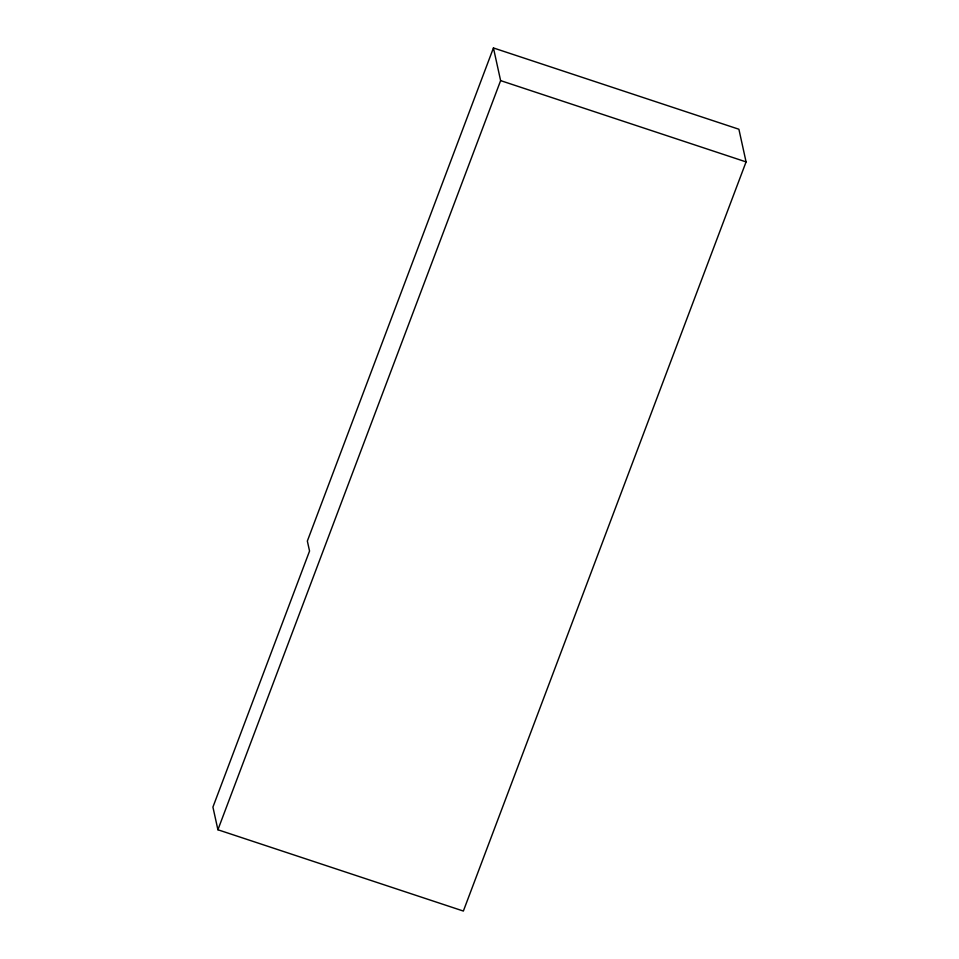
<?xml version="1.0" encoding="UTF-8"?>
<svg xmlns="http://www.w3.org/2000/svg" width="959" height="959" viewBox="0 0 959 959"><rect width="100%" height="100%" fill="white"/><g stroke="black" fill="none" stroke-linecap="round" stroke-linejoin="round"><path stroke-width="1.44" d="M493.441 47.95L307.348 541.056L309.553 551.041L212.922 807.082L217.909 829.763L463.365 911.05L746.078 161.903L738.898 129.237L493.441 47.95L500.622 80.616L217.909 829.763M500.622 80.616L746.078 161.903"/></g></svg>
